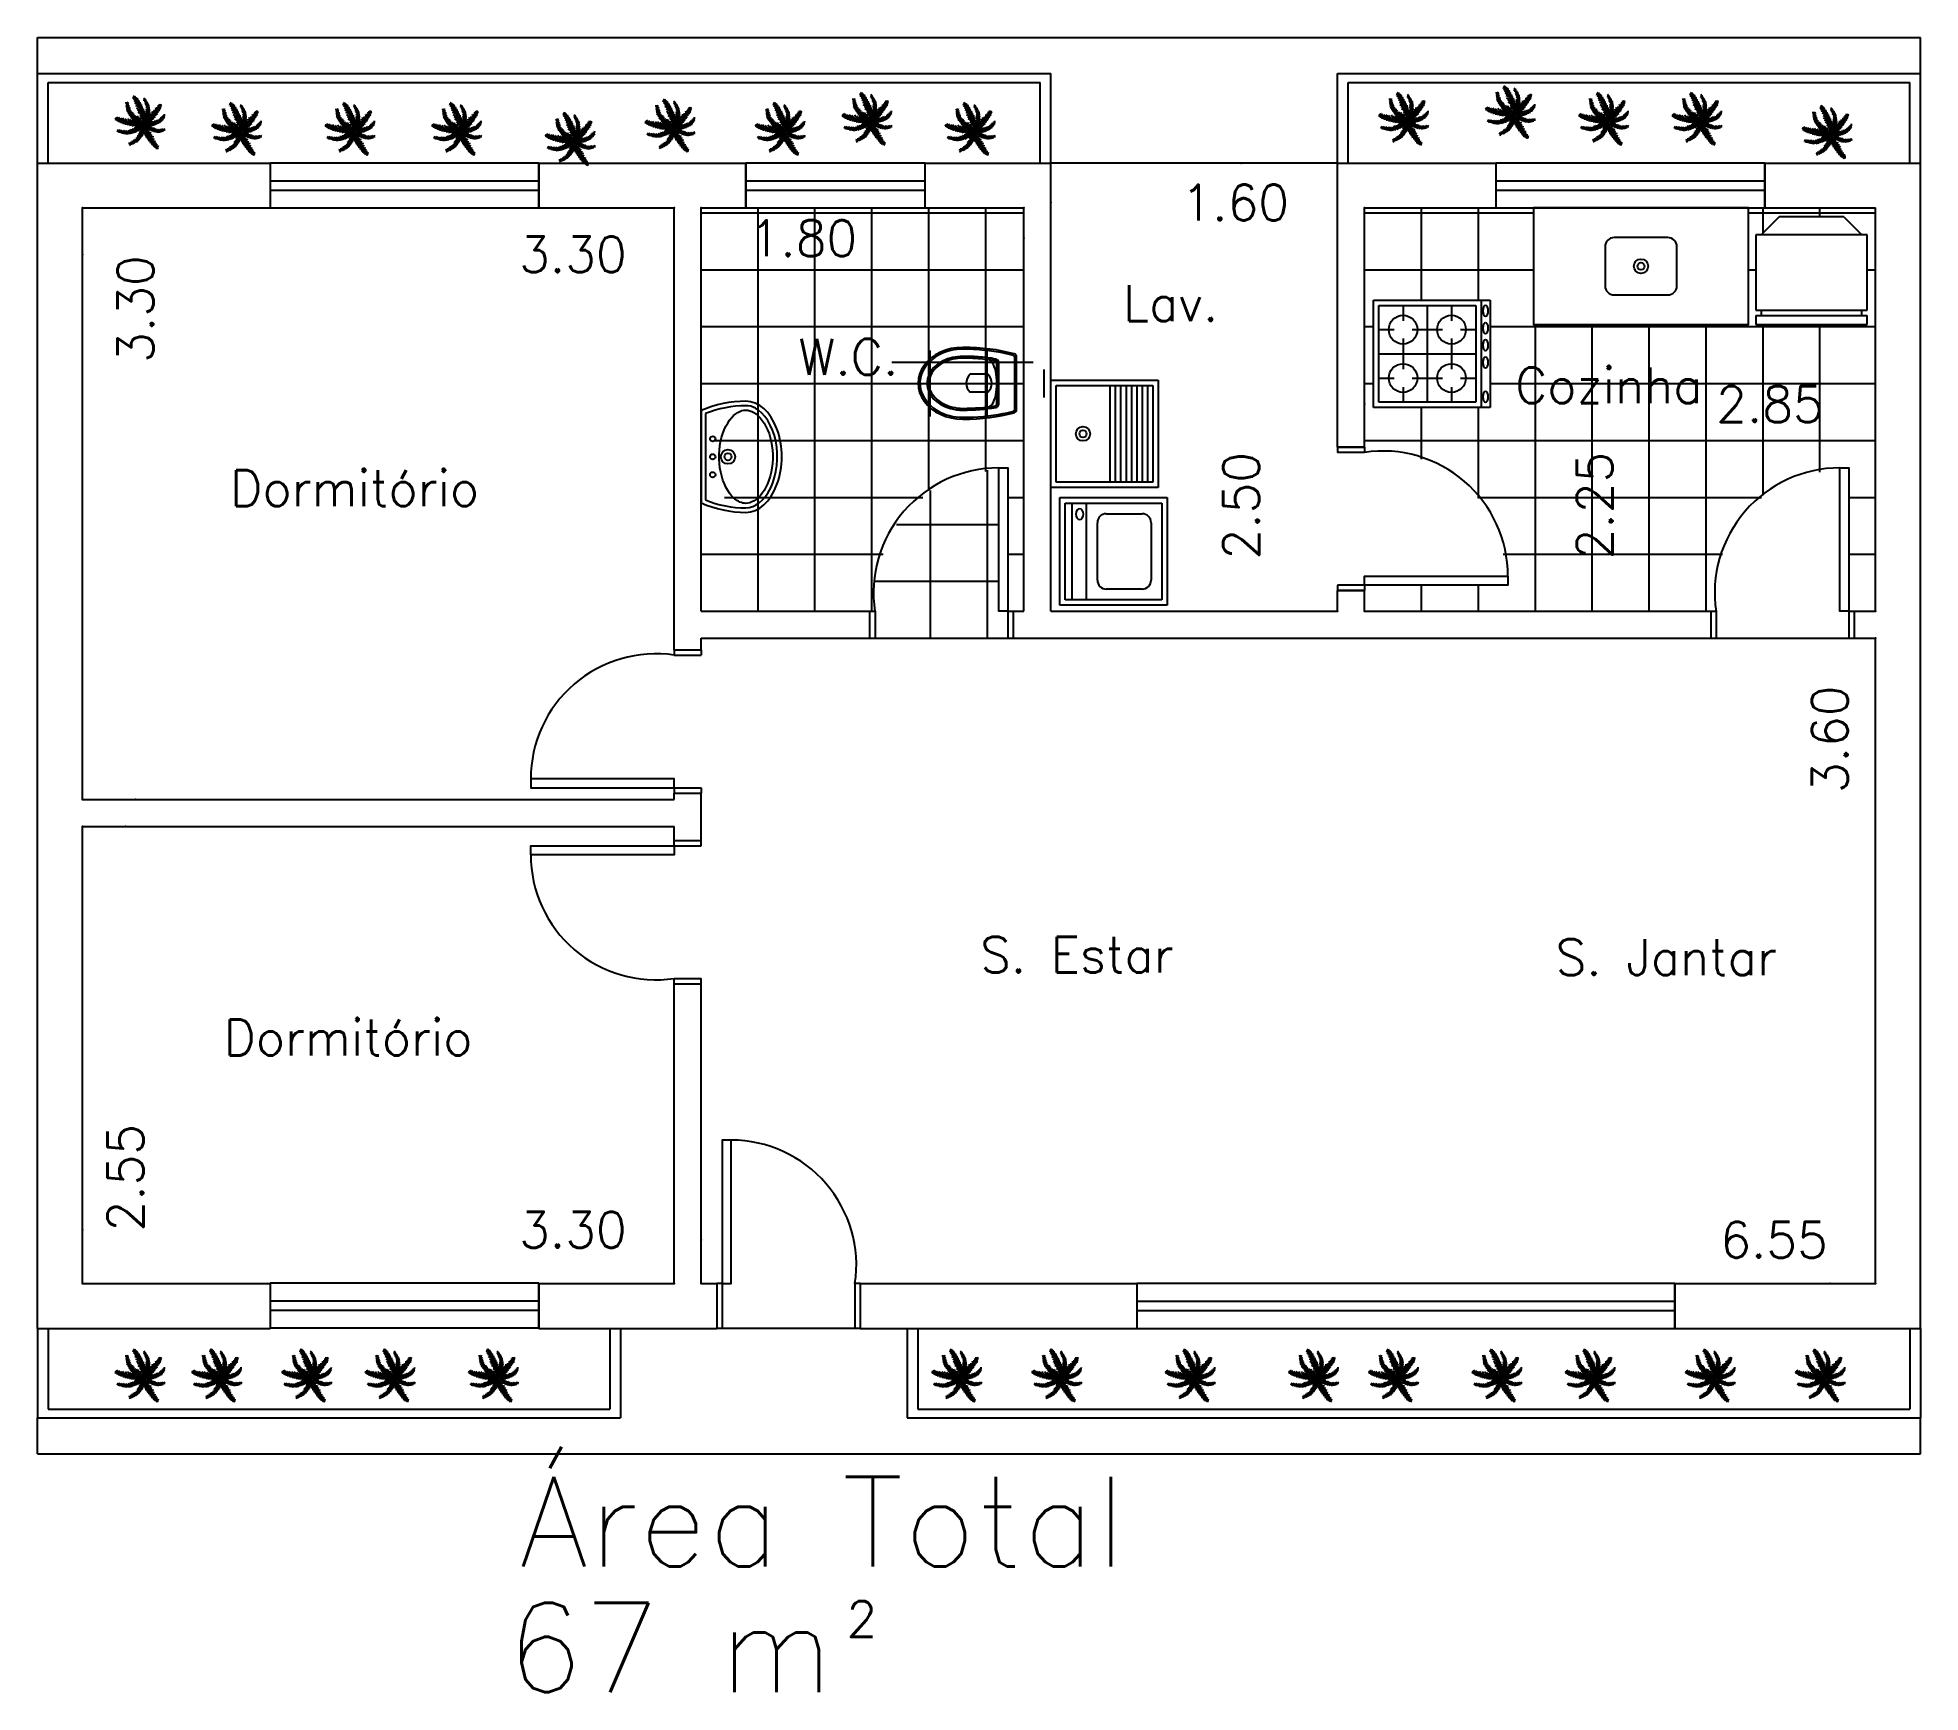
# Model space of a CAD drawing. Extents: x 0 to 10.5, y -1.3 to 7.9.
import ezdxf
from ezdxf.enums import TextEntityAlignment as Align

# ---------------------------------------------------------------- set-up
doc = ezdxf.new("R2010")
doc.units = 0
doc.header["$MEASUREMENT"] = 0
doc.linetypes.add('ACAD_ISO02W100', pattern=[15, 12, -3])
doc.layers.add('1', color=7, linetype='CONTINUOUS')
doc.styles.add('ROMANS', font='ROMANS', dxfattribs={"height": 0.2})

# ---------------------------------------------------------------- blocks, each defined once
blk = doc.blocks.new('J15')
at = {"layer": '1', "color": 7, "linetype": 'Continuous'}
for p, q in [((1.5, 0.25), (0, 0.25)), ((0, 0.25), (0, 0)), ((1.5, 0), (1.5, 0.25)), ((1.5, 0.15), (0, 0.15)), ((0, 0.1), (1.5, 0.1)), ((0, 0), (1.5, 0))]:
    blk.add_line(p, q, dxfattribs=at)
blk = doc.blocks.new('J3')
at = {"layer": '1', "color": 7, "linetype": 'Continuous'}
for p, q in [((3, 0.25), (0, 0.25)), ((0, 0.25), (0, 0)), ((3, 0), (3, 0.25)), ((3, 0.15), (0, 0.15)), ((0, 0.1), (3, 0.1)), ((0, 0), (3, 0))]:
    blk.add_line(p, q, dxfattribs=at)
blk = doc.blocks.new('J1')
at = {"layer": '1', "color": 7, "linetype": 'Continuous'}
for p, q in [((0, 0.25), (0, 0)), ((1, 0.25), (0, 0.25)), ((1, 0), (1, 0.25)), ((1, 0.15), (0, 0.15)), ((0, 0.1), (1, 0.1)), ((0, 0), (1, 0))]:
    blk.add_line(p, q, dxfattribs=at)
blk = doc.blocks.new('P80D15')
at = {"layer": '1', "color": 7, "linetype": 'Continuous'}
for p, q in [((0, 0.15), (0, 0)), ((0, 0.15), (0.03, 0.15)), ((0.03, 0.15), (0.03, 0)), ((0.77, 0.15), (0.77, 0)), ((0.77, 0.15), (0.8, 0.15)), ((0.8, 0.15), (0.8, 0)), ((0, 0), (0.03, 0)), ((0.77, 0), (0.8, 0))]:
    blk.add_line(p, q, dxfattribs=at)
blk.add_lwpolyline([(0.77, 0.15), (0.72, 0.15), (0.72, 0.95), (0.77, 0.95)], close=True, dxfattribs=at)
blk.add_arc((0.72, 0.252), 0.698, 90, 188.4445, dxfattribs=at)
blk = doc.blocks.new('P80E15')
at = {"layer": '1', "color": 7, "linetype": 'Continuous'}
for p, q in [((0.03, 0.15), (0, 0.15)), ((0, 0.15), (0, 0)), ((0.03, 0.15), (0.03, 0)), ((0.8, 0.15), (0.77, 0.15)), ((0.77, 0.15), (0.77, 0)), ((0.8, 0.15), (0.8, 0)), ((0.03, 0), (0, 0)), ((0.8, 0), (0.77, 0))]:
    blk.add_line(p, q, dxfattribs=at)
blk.add_lwpolyline([(0.03, 0.15), (0.08, 0.15), (0.08, 0.95), (0.03, 0.95)], close=True, dxfattribs=at)
blk.add_arc((0.08, 0.252), 0.698, 351.5555, 90, dxfattribs=at)
blk = doc.blocks.new('P80E25')
at = {"layer": '1', "color": 7, "linetype": 'Continuous'}
for p, q in [((0.03, 0.25), (0, 0.25)), ((0, 0.25), (0, 0)), ((0.03, 0.25), (0.03, 0)), ((0.8, 0.25), (0.77, 0.25)), ((0.77, 0.25), (0.77, 0)), ((0.8, 0.25), (0.8, 0)), ((0.8, 0), (0, 0))]:
    blk.add_line(p, q, dxfattribs=at)
blk.add_lwpolyline([(0.03, 0.25), (0.08, 0.25), (0.08, 1.05), (0.03, 1.05)], close=True, dxfattribs=at)
blk.add_arc((0.08, 0.352), 0.698, 351.5555, 90, dxfattribs=at)
blk = doc.blocks.new('VASOSA')
at = {"layer": '1', "color": 7, "linetype": 'Continuous'}
for p, q in [((-0.05, 0.2), (-0.05, 0.3)), ((0.05, 0.2), (0.05, 0.3)), ((-0.116, 0.15), (0.116, 0.15)), ((-0.116, 0.14), (0.116, 0.14)), ((-0.145, 0.05), (0.145, 0.05)), ((-0.145, 0.04), (0.145, 0.04))]:
    blk.add_line(p, q, dxfattribs=at)
for centre, radius, start, end in [((0, 0.25), 0.0707, 44.9896, 134.9689), ((-0.116, 0.16), 0.02, 189.3868, 270), ((-0.116, 0.16), 0.01, 189.3844, 270), ((0, 0.25), 0.0707, 225.0311, 315.0104), ((0.116, 0.16), 0.01, 270, 350.5759), ((0.116, 0.16), 0.02, 270, 350.5771), ((-0.145, 0.06), 0.02, 195.5363, 270), ((-0.145, 0.06), 0.01, 195.5347, 270), ((0.145, 0.06), 0.01, 270, 344.4831), ((0.145, 0.06), 0.02, 270, 344.4637)]:
    blk.add_arc(centre, radius, start, end, dxfattribs=at)
for centre, major_axis, ratio, start_param, end_param in [((0, 0.34), (0, 0.25), 0.8, 4.712389, 7.853982), ((0, 0.34), (0, 0.5), 0.4, 1.570796, 2.178171), ((0, 0.34), (0, 0.5), 0.4, 4.105014, 4.712389), ((0, 0.2), (-0.132, 0), 0.380108, 0, 3.141593)]:
    blk.add_ellipse(centre, major_axis=major_axis, ratio=ratio, start_param=start_param, end_param=end_param, dxfattribs=at)
for points, knots in [([(0.19, 0.34), (0.19, 0.385), (0.18, 0.43), (0.128, 0.535), (0.067, 0.577), (-0.056, 0.582), (-0.118, 0.544), (-0.177, 0.44), (-0.19, 0.39), (-0.19, 0.34)], [0, 0, 0, 0, 0.177081, 0.177081, 0.490064, 0.490064, 0.803048, 0.803048, 1, 1, 1, 1]), ([(0.15, 0.34), (0.15, 0.379), (0.141, 0.418), (0.098, 0.505), (0.052, 0.537), (-0.036, 0.543), (-0.083, 0.519), (-0.137, 0.434), (-0.15, 0.387), (-0.15, 0.34)], [0, 0, 0, 0, 0.176635, 0.176635, 0.481532, 0.481532, 0.786428, 0.786428, 1, 1, 1, 1]), ([(0.14, 0.34), (0.14, 0.377), (0.131, 0.415), (0.086, 0.506), (0.035, 0.535), (-0.049, 0.525), (-0.088, 0.498), (-0.13, 0.419), (-0.14, 0.379), (-0.14, 0.34)], [0, 0, 0, 0, 0.176533, 0.176533, 0.5296, 0.5296, 0.813684, 0.813684, 1, 1, 1, 1]), ([(-0.19, 0.34), (-0.19, 0.263), (-0.183, 0.186), (-0.165, 0.096), (-0.16, 0.076), (-0.155, 0.057)], [0, 0, 0, 0, 0.768322, 0.768322, 1, 1, 1, 1]), ([(0.126, 0.158), (0.13, 0.188), (0.134, 0.22), (0.139, 0.281), (0.14, 0.31), (0.14, 0.34)], [0, 0, 0, 0, 0.526059, 0.526059, 1, 1, 1, 1]), ([(0.135, 0.157), (0.141, 0.188), (0.145, 0.222), (0.149, 0.283), (0.15, 0.312), (0.15, 0.34)], [0, 0, 0, 0, 0.549305, 0.549305, 1, 1, 1, 1]), ([(0.155, 0.057), (0.171, 0.118), (0.183, 0.188), (0.189, 0.287), (0.19, 0.314), (0.19, 0.34)], [0, 0, 0, 0, 0.737868, 0.737868, 1, 1, 1, 1])]:
    blk.add_open_spline(points, degree=3, knots=knots, dxfattribs=at)
for points in [[(-0.15, 0.34), (-0.15, 0.277), (-0.145, 0.214), (-0.135, 0.157)], [(-0.14, 0.34), (-0.14, 0.278), (-0.135, 0.215), (-0.126, 0.158)]]:
    blk.add_open_spline(points, degree=3, dxfattribs=at)
blk = doc.blocks.new('LAVAT')
at = {"layer": '1', "color": 7, "linetype": 'Continuous'}
for p, q in [((-0.257, 0), (0.257, 0)), ((-0.241, 0.025), (0.241, 0.025))]:
    blk.add_line(p, q, dxfattribs=at)
for centre, radius in [((0, 0.15), 0.04), ((0, 0.15), 0.02), ((-0.1, 0.065), 0.015), ((0, 0.065), 0.015), ((0.1, 0.065), 0.015)]:
    blk.add_circle(centre, radius, dxfattribs=at)
for centre, radius, start, end in [((0.31, 0.25), 0.62, 180, 203.78), ((0.31, 0.25), 0.595, 180, 202.2114), ((-0.31, 0.25), 0.595, 337.7886, 0), ((-0.31, 0.25), 0.62, 336.22, 360)]:
    blk.add_arc(centre, radius, start, end, dxfattribs=at)
blk.add_ellipse((0, 0.25), major_axis=(0.31, 0), ratio=0.645161, start_param=0, end_param=3.141593, dxfattribs=at)
for points, knots in [([(0.285, 0.25), (0.285, 0.3), (0.245, 0.354), (0.101, 0.423), (0, 0.434), (-0.174, 0.399), (-0.244, 0.353), (-0.28, 0.286), (-0.285, 0.268), (-0.285, 0.25)], [0, 0, 0, 0, 0.298195, 0.298195, 0.596389, 0.596389, 0.894584, 0.894584, 1, 1, 1, 1]), ([(0.26, 0.25), (0.26, 0.278), (0.242, 0.313), (0.164, 0.37), (0.103, 0.392), (-0.029, 0.404), (-0.098, 0.394), (-0.203, 0.348), (-0.24, 0.314), (-0.266, 0.253), (-0.263, 0.224), (-0.216, 0.162), (-0.168, 0.131), (-0.048, 0.098), (0.023, 0.096), (0.148, 0.123), (0.201, 0.15), (0.251, 0.205), (0.26, 0.229), (0.26, 0.25)], [0, 0, 0, 0, 0.114288, 0.114288, 0.228576, 0.228576, 0.342864, 0.342864, 0.457151, 0.457151, 0.571439, 0.571439, 0.685727, 0.685727, 0.800015, 0.800015, 0.914303, 0.914303, 1, 1, 1, 1])]:
    blk.add_open_spline(points, degree=3, knots=knots, dxfattribs=at)
blk = doc.blocks.new('FOGÃO4')
at = {"layer": '1', "color": 7, "linetype": 'Continuous'}
for p, q in [((-0.3, 0.7), (0.3, 0.7)), ((-0.3, 0.05), (-0.3, 0.7)), ((-0.3, 0.65), (0.3, 0.65)), ((0.3, 0.7), (0.3, 0.05)), ((-0.27, 0.62), (0.27, 0.62)), ((-0.27, 0.08), (-0.27, 0.62)), ((-0.135, 0.535), (-0.135, 0.62)), ((0, 0.08), (0, 0.62)), ((0.135, 0.535), (0.135, 0.62)), ((0.27, 0.62), (0.27, 0.08)), ((-0.27, 0.485), (-0.185, 0.485)), ((-0.135, 0.265), (-0.135, 0.435)), ((-0.085, 0.485), (0.085, 0.485)), ((0.135, 0.265), (0.135, 0.435)), ((0.185, 0.485), (0.27, 0.485)), ((-0.27, 0.35), (0.27, 0.35)), ((-0.27, 0.215), (-0.185, 0.215)), ((-0.085, 0.215), (0.085, 0.215)), ((0.185, 0.215), (0.27, 0.215)), ((-0.135, 0.08), (-0.135, 0.165)), ((0.135, 0.08), (0.135, 0.165)), ((0.3, 0.05), (-0.3, 0.05)), ((0.27, 0.08), (-0.27, 0.08))]:
    blk.add_line(p, q, dxfattribs=at)
for centre in [(-0.135, 0.485), (0.135, 0.485), (-0.135, 0.215), (0.135, 0.215)]:
    blk.add_circle(centre, 0.08, dxfattribs=at)
for centre in [(-0.24, 0.675), (-0.144, 0.675), (-0.048, 0.675), (0.048, 0.675), (0.24, 0.675)]:
    blk.add_ellipse(centre, major_axis=(-0.03, 0), ratio=0.5, start_param=0, end_param=6.283175, dxfattribs=at)
blk = doc.blocks.new('PIA')
at = {"layer": '1', "color": 7, "linetype": 'Continuous'}
blk.add_lwpolyline([(-0.6, 0), (0.6, 0), (0.6, 0.65), (-0.6, 0.65)], close=True, dxfattribs=at)
blk.add_lwpolyline([(-0.15, 0.165), (0.15, 0.165, 0.414214), (0.2, 0.215), (0.2, 0.435, 0.414214), (0.15, 0.485), (-0.15, 0.485, 0.414214), (-0.2, 0.435), (-0.2, 0.215, 0.414214), (-0.15, 0.165)], format="xyb", dxfattribs=at)
for radius in [0.04, 0.02]:
    blk.add_circle((0, 0.325), radius, dxfattribs=at)
blk = doc.blocks.new('GELAD')
at = {"layer": '1', "color": 7, "linetype": 'Continuous'}
for p, q in [((0.31, 0.65), (-0.31, 0.65)), ((-0.31, 0.65), (-0.31, 0.6)), ((0.31, 0.6), (0.31, 0.65)), ((0.31, 0.6), (-0.31, 0.6)), ((0.31, 0.57), (-0.31, 0.57)), ((-0.31, 0.57), (-0.31, 0.15)), ((-0.28, 0.6), (-0.28, 0.57)), ((0.28, 0.57), (0.28, 0.6)), ((0.31, 0.15), (0.31, 0.57)), ((-0.31, 0.15), (0.31, 0.15)), ((-0.18, 0.05), (-0.28, 0.15)), ((0.18, 0.05), (0.28, 0.15)), ((-0.18, 0.05), (0.18, 0.05))]:
    blk.add_line(p, q, dxfattribs=at)
blk = doc.blocks.new('TANQUE')
at = {"layer": '1', "color": 7, "linetype": 'Continuous'}
for p, q in [((-0.3, 0.6), (0.3, 0.6)), ((-0.3, 0), (-0.3, 0.6)), ((-0.27, 0.57), (0.27, 0.57)), ((-0.27, 0.03), (-0.27, 0.57)), ((-0.27, 0.54), (0.27, 0.54)), ((0.27, 0.57), (0.27, 0.03)), ((0.3, 0.6), (0.3, 0)), ((-0.27, 0.51), (0.27, 0.51)), ((-0.27, 0.48), (0.27, 0.48)), ((-0.27, 0.45), (0.27, 0.45)), ((-0.27, 0.42), (0.27, 0.42)), ((-0.27, 0.39), (0.27, 0.39)), ((-0.27, 0.36), (0.27, 0.36)), ((-0.27, 0.33), (0.27, 0.33)), ((0.3, 0), (-0.3, 0)), ((0.27, 0.03), (-0.27, 0.03))]:
    blk.add_line(p, q, dxfattribs=at)
for radius in [0.04, 0.02]:
    blk.add_circle((0, 0.18), radius, dxfattribs=at)
blk = doc.blocks.new('MÁQUIN')
at = {"layer": '1', "color": 7, "linetype": 'Continuous'}
for p, q in [((-0.3, 0.65), (0.3, 0.65)), ((-0.3, 0.05), (-0.3, 0.65)), ((0.3, 0.65), (0.3, 0.05)), ((-0.27, 0.62), (0.27, 0.62)), ((-0.27, 0.08), (-0.27, 0.62)), ((-0.16, 0.56), (0.16, 0.56)), ((0.27, 0.62), (0.27, 0.08)), ((-0.21, 0.31), (-0.21, 0.51)), ((0.21, 0.51), (0.21, 0.31)), ((0.16, 0.26), (-0.16, 0.26)), ((0.27, 0.2), (-0.27, 0.2)), ((0.27, 0.12), (-0.27, 0.12)), ((0.3, 0.05), (-0.3, 0.05)), ((0.27, 0.08), (-0.27, 0.08))]:
    blk.add_line(p, q, dxfattribs=at)
for centre, start, end in [((-0.16, 0.51), 90, 180), ((0.16, 0.51), 0, 90), ((-0.16, 0.31), 180, 270), ((0.16, 0.31), 270, 360)]:
    blk.add_arc(centre, 0.05, start, end, dxfattribs=at)
blk.add_ellipse((-0.208, 0.161), major_axis=(-0.0301, 0), ratio=0.716981, start_param=0, end_param=6.283175, dxfattribs=at)
blk = doc.blocks.new('*M1313')
at = {"layer": '1', "color": 7, "linetype": 'Continuous'}
for p in [(142.565, 149.791), (144.365, 149.791), (144.365, 149.622)]:
    blk.add_point(p, dxfattribs=at)
at = {"layer": '1', "color": 7, "linetype": 'Continuous', "style": 'ROMANS'}
blk.add_text('1.80', height=0.2, dxfattribs=at).set_placement((143.136, 149.622), align=Align.MIDDLE)
blk = doc.blocks.new('*M1414')
at = {"layer": '1', "color": 7, "linetype": 'Continuous'}
for p in [(146.265, 149.791), (147.549, 149.791), (146.265, 147.541)]:
    blk.add_point(p, dxfattribs=at)
at = {"layer": '1', "color": 7, "linetype": 'Continuous', "style": 'ROMANS'}
blk.add_text('2.25', height=0.2, rotation=90, dxfattribs=at).set_placement((147.549, 148.131), align=Align.MIDDLE)
blk = doc.blocks.new('*M1515')
at = {"layer": '1', "color": 7, "linetype": 'Continuous'}
for p in [(146.265, 148.696), (146.265, 147.541), (149.115, 147.541)]:
    blk.add_point(p, dxfattribs=at)
at = {"layer": '1', "color": 7, "linetype": 'Continuous', "style": 'ROMANS'}
blk.add_text('2.85', height=0.2, dxfattribs=at).set_placement((148.526, 148.696), align=Align.MIDDLE)
blk = doc.blocks.new('*M1616')
at = {"layer": '1', "color": 7, "linetype": 'Continuous'}
for p in [(144.515, 150.041), (146.115, 150.041), (144.515, 149.821)]:
    blk.add_point(p, dxfattribs=at)
at = {"layer": '1', "color": 7, "linetype": 'Continuous', "style": 'ROMANS'}
blk.add_text('1.60', height=0.2, dxfattribs=at).set_placement((145.544, 149.821), align=Align.MIDDLE)
blk = doc.blocks.new('*M1717')
at = {"layer": '1', "color": 7, "linetype": 'Continuous'}
for p in [(145.577, 150.041), (146.115, 150.041), (146.115, 147.541)]:
    blk.add_point(p, dxfattribs=at)
at = {"layer": '1', "color": 7, "linetype": 'Continuous', "style": 'ROMANS'}
blk.add_text('2.50', height=0.2, rotation=90, dxfattribs=at).set_placement((145.577, 148.13), align=Align.MIDDLE)
blk = doc.blocks.new('*M1818')
at = {"layer": '1', "color": 7, "linetype": 'Continuous'}
for p in [(139.115, 149.791), (139.115, 146.491), (139.411, 146.491)]:
    blk.add_point(p, dxfattribs=at)
at = {"layer": '1', "color": 7, "linetype": 'Continuous', "style": 'ROMANS'}
blk.add_text('3.30', height=0.2, rotation=90, dxfattribs=at).set_placement((139.411, 149.227), align=Align.MIDDLE)
blk = doc.blocks.new('*M1919')
at = {"layer": '1', "color": 7, "linetype": 'Continuous'}
for p in [(139.115, 149.791), (142.415, 149.791), (139.115, 149.532)]:
    blk.add_point(p, dxfattribs=at)
at = {"layer": '1', "color": 7, "linetype": 'Continuous', "style": 'ROMANS'}
blk.add_text('3.30', height=0.2, dxfattribs=at).set_placement((141.85, 149.532), align=Align.MIDDLE)
blk = doc.blocks.new('*M2020')
at = {"layer": '1', "color": 7, "linetype": 'Continuous'}
for p in [(139.115, 146.341), (139.355, 146.341), (139.115, 143.791)]:
    blk.add_point(p, dxfattribs=at)
at = {"layer": '1', "color": 7, "linetype": 'Continuous', "style": 'ROMANS'}
blk.add_text('2.55', height=0.2, rotation=90, dxfattribs=at).set_placement((139.355, 144.381), align=Align.MIDDLE)
blk = doc.blocks.new('*M2121')
at = {"layer": '1', "color": 7, "linetype": 'Continuous'}
for p in [(139.115, 144.091), (139.115, 143.791), (142.415, 143.791)]:
    blk.add_point(p, dxfattribs=at)
at = {"layer": '1', "color": 7, "linetype": 'Continuous', "style": 'ROMANS'}
blk.add_text('3.30', height=0.2, dxfattribs=at).set_placement((141.85, 144.091), align=Align.MIDDLE)
blk = doc.blocks.new('*M2222')
at = {"layer": '1', "color": 7, "linetype": 'Continuous'}
for p in [(142.565, 144.035), (142.565, 143.791), (149.115, 143.791)]:
    blk.add_point(p, dxfattribs=at)
at = {"layer": '1', "color": 7, "linetype": 'Continuous', "style": 'ROMANS'}
blk.add_text('6.55', height=0.2, dxfattribs=at).set_placement((148.549, 144.035), align=Align.MIDDLE)
blk = doc.blocks.new('*M2323')
at = {"layer": '1', "color": 7, "linetype": 'Continuous'}
for p in [(149.115, 147.391), (148.86, 143.791), (149.115, 143.791)]:
    blk.add_point(p, dxfattribs=at)
at = {"layer": '1', "color": 7, "linetype": 'Continuous', "style": 'ROMANS'}
blk.add_text('3.60', height=0.2, rotation=90, dxfattribs=at).set_placement((148.86, 146.827), align=Align.MIDDLE)
blk = doc.blocks.new('DORMI')
at = {"layer": '1', "color": 7, "linetype": 'Continuous', "style": 'ROMANS'}
blk.add_text('Dormitório', height=0.2, dxfattribs=at).set_placement((-0.5164, -0.0661))
blk = doc.blocks.new('WC')
at = {"layer": '1', "color": 7, "linetype": 'Continuous', "style": 'ROMANS'}
blk.add_text('W.C.', height=0.2, dxfattribs=at).set_placement((-0.1371, -0.0959))
blk = doc.blocks.new('COZINH')
at = {"layer": '1', "color": 7, "linetype": 'Continuous', "style": 'ROMANS'}
blk.add_text('Cozinha', height=0.2, dxfattribs=at).set_placement((-0.6582, -0.0685))
blk = doc.blocks.new('JANTAR')
at = {"layer": '1', "color": 7, "linetype": 'Continuous', "style": 'ROMANS'}
blk.add_text('S. Jantar', height=0.2, dxfattribs=at).set_placement((-0.5623, -0.0274))
blk = doc.blocks.new('ESTAR')
at = {"layer": '1', "color": 7, "linetype": 'Continuous', "style": 'ROMANS'}
blk.add_text('S. Estar', height=0.2, dxfattribs=at).set_placement((-0.4251, -0.0685))
blk = doc.blocks.new('COQUEI')
at = {"layer": '1', "color": 7, "linetype": 'Continuous'}
blk.add_circle((0.049, -0.162), 0.00953, dxfattribs=at)
for centre, radius, start, end in [((-0.273, 0.458), 0.126, 185.1349, 217.5259), ((0.094, 0.463), 0.476, 182.9668, 259.2216), ((-0.215, 0.363), 0.16, 147.4511, 171.1195), ((-0.299, 0.331), 0.215, 52.6629, 75.7817), ((-0.259, 0.482), 0.0892, 38.1006, 73.5521), ((-0.297, 0.267), 0.246, 51.4822, 73.9367), ((-0.284, 0.512), 0.0956, 18.0047, 51.1933), ((-0.263, 0.278), 0.194, 39.1625, 73.1299), ((-0.285, 0.513), 0.111, 0.6626, 37.5314), ((-1.168, -0.101), 1.168, 3.5835, 33.6794), ((-0.254, 0.492), 0.105, 349.125, 34.4798), ((-0.267, 0.444), 0.149, 349.0829, 34.1136), ((-0.298, 0.41), 0.204, 347.9478, 21.0006), ((-0.332, 0.373), 0.261, 347.4771, 14.0082), ((0.741, 1.47), 1.208, 231.9861, 234.0507), ((-0.313, 0.264), 0.414, 318.8188, 35.0736), ((-0.048, 0.361), 0.139, 46.9209, 70.5892), ((-0.055, 0.47), 0.0894, 12.9337, 47.4601), ((-0.018, 0.352), 0.114, 43.0502, 75.0053), ((-0.008, 0.332), 0.104, 31.0253, 71.1192), ((-0.059, 0.457), 0.109, 0.5145, 32.9054), ((-0.097, 0.416), 0.167, 2.0939, 19.9124), ((0.023, 0.417), 0.062, 335.9018, 29.9729), ((-0.023, 0.389), 0.117, 343.0876, 17.2837), ((-0.583, 0.162), 0.0956, 230.2731, 263.4617), ((-0.584, 0.162), 0.111, 243.935, 280.8039), ((-0.548, 0.144), 0.0892, 207.9143, 243.3658), ((-0.409, 0.213), 0.215, 205.6847, 228.8035), ((-0.158, 1.15), 1.168, 247.7871, 277.883), ((-0.557, 0.136), 0.105, 246.9866, 292.3414), ((-0.513, 0.159), 0.149, 247.3528, 292.3836), ((-0.345, 0.223), 0.246, 207.5298, 229.9842), ((-0.349, 0.188), 0.194, 208.3365, 242.3039), ((-0.485, 0.196), 0.204, 260.4659, 293.5186), ((-0.245, 0.217), 0.26, 208.4871, 234.6056), ((-0.249, 0.164), 0.185, 206.4168, 243.6353), ((-0.209, 0.448), 0.193, 198.128, 215.9464), ((-0.318, 0.364), 0.0712, 188.0675, 242.1386), ((-0.257, 0.371), 0.135, 200.7567, 234.9528), ((-0.273, 0.327), 0.111, 198.0801, 245.3084), ((-0.204, 0.355), 0.193, 207.8104, 244.988), ((-0.235, 0.333), 0.131, 143.0351, 174.9902), ((-0.098, 0.239), 0.304, 210.8208, 234.9726), ((-0.166, 0.362), 0.237, 218.3341, 247.2059), ((-0.23, 0.309), 0.12, 146.9211, 187.0151), ((-0.204, 0.277), 0.13, 151.2763, 189.7632), ((-0.199, 0.279), 0.166, 219.6514, 260.4749), ((-0.149, 0.26), 0.168, 166.1343, 195.0599), ((-0.476, -0.046), 0.476, 289.6767, 5.9315), ((-0.153, 0.153), 0.181, 208.388, 247.9163), ((-0.134, 0.375), 0.295, 236.3634, 257.9949), ((-0.128, 0.238), 0.166, 172.7381, 203.0098), ((-0.129, 0.326), 0.269, 236.824, 265.8), ((-0.015, 0.231), 0.255, 180.5332, 200.9945), ((-0.035, 0.241), 0.289, 217.7478, 242.6917), ((0.052, 0.239), 0.305, 184.3339, 203.7587), ((-0.117, 0.314), 0.275, 242.0966, 270.9498), ((-0.045, 0.195), 0.185, 182.8812, 217.2905), ((-0.045, 0.526), 0.51, 249.9963, 268.3797), ((-0.27, 0.17), 0.26, 46.8609, 72.9794), ((-0.052, 0.162), 0.142, 182.7518, 227.4485), ((0.051, 0.241), 0.312, 220.1991, 235.6262), ((-0.219, 0.184), 0.185, 37.8311, 75.0496), ((-0.263, 0.022), 0.304, 46.4938, 70.6456), ((0.089, 0.195), 0.256, 192.2086, 217.6751), ((0.112, 0.197), 0.259, 193.5624, 222.692), ((-0.19, 0.092), 0.181, 33.5502, 73.0784), ((-0.033, 0.127), 0.147, 227.1388, 254.0555), ((-0.253, -0.041), 0.289, 38.7747, 63.7186), ((0.069, 0.142), 0.167, 191.4918, 237.4538), ((-0.236, -0.125), 0.312, 45.8402, 61.2673), ((-0.322, 0.333), 0.276, 343.6236, 11.7485), ((-0.14, -0.02), 0.147, 27.4109, 54.3276), ((-0.44, 0.277), 0.415, 346.7497, 9.4474), ((-0.468, 0.269), 0.466, 342.5956, 3.6479), ((-0.345, 0.224), 0.363, 335.5765, 3.9904), ((-0.273, 0.176), 0.302, 331.7284, 1.2298), ((-0.286, 0.135), 0.316, 332.7885, 358.0296), ((0.35, 0.221), 0.414, 212.1088, 288.3636), ((-0.508, 0.869), 1.015, 300.1574, 330.2533), ((0.018, 0.275), 0.275, 269.3624, 294.6035), ((-0.183, 0.072), 0.225, 355.3484, 24.478), ((-0.252, 0.381), 0.444, 309.6606, 328.0441), ((-0.166, 0.083), 0.223, 0.3652, 25.8318), ((-0.009, 0.296), 0.113, 28.2771, 66.7641), ((0.031, 0.128), 0.145, 272.5176, 318.4796), ((0.055, 0.281), 0.262, 268.3023, 297.8037), ((-0.052, 0.136), 0.124, 350.5919, 35.2886), ((-0.038, 0.255), 0.146, 22.9804, 51.906), ((-0.088, 0.275), 0.239, 307.0906, 335.9438), ((-0.164, 0.133), 0.265, 14.2817, 33.7065), ((-0.074, 0.154), 0.161, 0.7499, 35.1592), ((-0.046, 0.102), 0.128, 323.9848, 350.9015), ((-0.04, 0.229), 0.144, 15.0306, 45.3023), ((-0.114, 0.163), 0.222, 17.0459, 37.5071), ((-0.087, 0.29), 0.234, 312.2404, 341.2164), ((0.065, 0.356), 0.316, 272.1505, 300.5643), ((0.009, 0.189), 0.225, 287.2794, 316.409), ((-0.11, 0.326), 0.257, 320.0455, 341.677), ((-0.013, 0.295), 0.144, 317.5655, 358.3889), ((-0.165, 0.135), 0.271, 342.4141, 357.8413), ((0.011, 0.368), 0.0962, 332.732, 19.9602), ((-0.051, 0.35), 0.168, 333.0524, 10.23), ((-0.081, 0.334), 0.206, 330.8344, 359.7063), ((0.026, 0.177), 0.223, 292.2962, 317.7628), ((0.051, 0.469), 0.405, 279.1695, 300.2219), ((-0.106, 0.181), 0.251, 335.3486, 0.2926), ((0.117, 0.091), 0.124, 282.5229, 327.2196), ((0.068, 0.45), 0.361, 283.3236, 306.0214), ((0.022, 0.184), 0.158, 330.1241, 9.6524), ((0.126, 0.119), 0.161, 292.6809, 327.0902), ((-0.061, 0.214), 0.264, 343.0677, 7.2196), ((0.158, 0.381), 0.24, 280.1975, 308.3224), ((0.082, 0.242), 0.161, 334.405, 11.6236), ((0.073, 0.195), 0.265, 306.2127, 325.6375), ((0.185, 0.404), 0.227, 284.051, 310.5822), ((0.12, 0.159), 0.222, 308.9769, 329.4381), ((0.291, 0.192), 0.206, 262.7654, 291.6372), ((0.051, 0.277), 0.226, 343.4348, 9.5533), ((0.227, 0.391), 0.177, 284.5217, 317.5745), ((0.138, 0.313), 0.169, 335.7364, 9.7039), ((0.208, 0.115), 0.144, 306.9615, 337.2333), ((0.265, 0.381), 0.13, 285.6568, 330.6875), ((0.316, 0.171), 0.168, 264.9834, 302.161), ((0.116, 0.335), 0.214, 348.0561, 10.5106), ((0.308, 0.389), 0.0913, 285.6989, 331.0537), ((0.233, 0.123), 0.146, 314.9114, 343.837), ((0.356, 0.12), 0.0962, 264.663, 311.8912), ((0.166, 0.362), 0.187, 349.2369, 12.3557), ((0.312, 0.421), 0.0966, 297.2365, 334.1054), ((0.298, 0.389), 0.0776, 334.6746, 10.1261), ((0.282, 0.112), 0.113, 320.2081, 358.6951), ((0.312, 0.42), 0.0831, 314.5786, 347.7673), ((0.363, 0.159), 0.117, 275.0186, 309.2147), ((0.316, 0.124), 0.104, 322.9563, 3.0502), ((0.406, 0.127), 0.062, 267.8328, 321.9039), ((0.361, 0.238), 0.167, 294.0249, 311.8434), ((0.33, 0.14), 0.114, 334.9811, 6.9363), ((0.328, 0.172), 0.139, 338.8519, 2.5202), ((-0.543, -0.102), 0.103, 238.6493, 273.1756), ((-1.395, -1.3), 1.39, 52.0587, 54.1233), ((-0.531, -0.093), 0.126, 253.2039, 285.5949), ((-0.399, 0.25), 0.476, 251.0358, 327.2906), ((-0.421, -0.075), 0.16, 215.5201, 239.1885), ((-0.401, -0.105), 0.131, 211.1041, 243.0592), ((-0.498, -0.037), 0.193, 266.197, 284.0154), ((-0.46, -0.17), 0.0712, 256.1365, 310.2076), ((-0.377, -0.109), 0.12, 214.9901, 255.0841), ((-0.456, 0.237), 0.261, 267.4582, 293.9893), ((-0.444, -0.111), 0.135, 268.8257, 303.0218), ((-0.337, -0.097), 0.13, 219.3453, 257.8322), ((-0.415, 0.235), 0.276, 269.718, 297.8428), ((-0.41, -0.141), 0.111, 266.1491, 313.3774), ((-0.301, -0.052), 0.168, 234.2033, 263.1289), ((-0.41, -0.067), 0.193, 275.8794, 313.057), ((-0.383, 0.362), 0.415, 272.019, 294.7167), ((-0.273, -0.041), 0.166, 240.8071, 271.0788), ((-0.402, -0.03), 0.237, 286.4031, 315.2749), ((-0.381, 0.391), 0.466, 277.8185, 298.8708), ((-0.224, 0.062), 0.255, 248.6022, 269.0635), ((-0.206, 0.127), 0.305, 252.4029, 271.8277), ((-0.337, -0.092), 0.166, 287.7204, 328.5439), ((-0.313, 0.279), 0.363, 277.476, 305.8899), ((-0.201, 0.021), 0.185, 250.9502, 285.3595), ((-0.212, -0.278), 0.13, 257.9862, 296.4732), ((-0.402, 0.005), 0.295, 304.4324, 326.0639), ((-0.173, 0.002), 0.142, 250.8208, 295.5175), ((-0.286, -0.356), 0.135, 307.4666, 341.6627), ((-0.211, -0.22), 0.168, 272.8443, 301.7699), ((-0.355, -0.008), 0.269, 304.893, 333.869), ((-0.252, 0.218), 0.302, 280.2366, 309.738), ((-0.152, 0.144), 0.256, 260.2776, 285.7441), ((-0.145, 0.167), 0.259, 261.6314, 290.761), ((-0.24, -0.358), 0.111, 304.7901, 352.0184), ((-0.196, -0.194), 0.166, 279.448, 309.7198), ((-0.339, -0.002), 0.275, 310.1656, 339.0188), ((-0.121, 0.096), 0.167, 259.5608, 305.5228), ((-0.287, -0.3), 0.193, 314.5204, 351.6979), ((-0.222, -0.084), 0.255, 287.2432, 307.7044), ((-0.214, 0.239), 0.316, 283.4369, 308.6779), ((-0.249, -0.022), 0.305, 291.0438, 310.4686), ((-0.509, 0.144), 0.51, 318.0653, 336.4487), ((-0.179, -0.102), 0.185, 289.5911, 324.0004), ((-0.304, -0.267), 0.237, 325.0441, 353.9159), ((-0.145, -0.099), 0.142, 289.4618, 334.1584), ((-0.226, 0.048), 0.259, 300.2723, 329.4019), ((-0.217, 0.026), 0.256, 298.9185, 324.3851), ((-0.163, 0.007), 0.167, 298.2017, 344.1637), ((-0.215, -0.274), 0.166, 326.3614, 7.1848), ((-0.326, -0.239), 0.295, 343.0734, 4.7049), ((-0.281, -0.22), 0.269, 343.5339, 12.5099), ((-0.272, -0.206), 0.275, 348.8065, 17.6597), ((0.307, -0.181), 0.302, 160.3741, 189.8755), ((1.149, 0.228), 1.168, 192.2291, 222.325), ((0.385, -0.217), 0.363, 164.2222, 192.6361), ((0.108, 0.09), 0.145, 233.8766, 279.8386), ((0.146, -0.006), 0.147, 216.0566, 242.9733), ((0.225, 0.111), 0.312, 234.4859, 249.913), ((0.129, 0.151), 0.225, 248.6385, 277.768), ((0.514, -0.243), 0.466, 171.2413, 192.2936), ((0.254, 0.031), 0.289, 227.4204, 252.3643), ((0.271, 0.368), 0.444, 241.5916, 259.9751), ((0.296, 0.002), 0.239, 200.3806, 229.2339), ((0.134, 0.131), 0.223, 253.6553, 279.1219), ((0.487, -0.255), 0.415, 175.3954, 198.0931), ((0.212, -0.11), 0.181, 222.1958, 261.7241), ((0.152, 0.007), 0.124, 243.8819, 288.5786), ((0.31, -0.003), 0.234, 205.5304, 234.5064), ((0.274, -0.03), 0.304, 235.1395, 259.2913), ((0.379, -0.328), 0.276, 172.2693, 200.3941), ((0.233, 0.177), 0.239, 239.0216, 267.8748), ((0.255, -0.197), 0.185, 226.4768, 263.6953), ((0.177, 0.023), 0.161, 254.0399, 288.4492), ((0.395, -0.366), 0.261, 176.1228, 202.6539), ((0.351, 0.008), 0.257, 213.3355, 234.967), ((0.247, 0.182), 0.234, 244.1714, 273.1474), ((0.303, -0.175), 0.26, 235.5066, 261.625), ((0.366, -0.407), 0.204, 176.5935, 209.6462), ((0.293, -0.076), 0.144, 210.8556, 251.679), ((0.182, 0.115), 0.265, 267.5717, 286.9965), ((0.272, 0.216), 0.257, 251.9764, 273.608), ((0.196, 0.059), 0.222, 270.3359, 290.7972), ((0.351, -0.022), 0.206, 224.1245, 252.9963), ((0.279, 0.115), 0.144, 249.4965, 290.3199), ((0.238, -0.031), 0.144, 268.3206, 298.5923), ((0.357, -0.055), 0.168, 226.3424, 263.52), ((0.262, -0.041), 0.146, 276.2705, 305.1961), ((0.356, -0.119), 0.0962, 226.022, 273.2503), ((0.294, -0.08), 0.113, 281.5672, 320.0541), ((0.386, -0.093), 0.117, 236.3776, 270.5737), ((0.328, -0.091), 0.104, 284.3154, 324.4093), ((0.4, -0.145), 0.062, 229.1918, 283.263), ((0.434, -0.03), 0.167, 255.384, 273.2024), ((0.349, -0.087), 0.114, 296.3402, 328.2953), ((0.367, -0.061), 0.139, 300.2109, 323.8793), ((-0.291, -0.313), 0.16, 254.1611, 277.8294), ((-0.365, -0.397), 0.126, 291.8449, 324.2358), ((-0.257, -0.324), 0.131, 249.745, 281.7002), ((-0.235, -0.312), 0.12, 253.6311, 293.725), ((-0.374, -0.332), 0.193, 304.8379, 322.6564), ((-0.262, -0.412), 0.0712, 294.7774, 348.8486), ((0.312, -0.283), 0.194, 227.8082, 261.7756), ((0.341, -0.446), 0.149, 177.7285, 222.7593), ((0.344, -0.266), 0.246, 240.1279, 262.5823), ((0.335, -0.495), 0.105, 177.7707, 223.1255), ((0.356, -0.33), 0.215, 241.3086, 264.4274), ((0.369, -0.512), 0.111, 189.3083, 226.1771), ((0.339, -0.484), 0.0892, 226.7463, 262.1978), ((0.368, -0.511), 0.0956, 206.6504, 239.839)]:
    blk.add_arc(centre, radius, start, end, dxfattribs=at)
blk = doc.blocks.new('AV5')
at = {"layer": '1', "color": 7, "linetype": 'Continuous', "xscale": 0.5, "yscale": 0.5, "zscale": 0.5}
blk.add_blockref('COQUEI', (-0.0276, 0.096), dxfattribs=at)
blk = doc.blocks.new('AREA')
at = {"layer": '1', "color": 7, "linetype": 'Continuous', "style": 'ROMANS'}
for s, height, p in [('Área Total', 0.5, (-2.4981, 0.4326)), ('2', 0.2, (-0.673, 0.0397)), ('m', 0.5, (-1.384, -0.2693))]:
    blk.add_text(s, height=height, dxfattribs=at).set_placement(p)
blk.add_attdef('100', (-2.5703, -0.2693), '', height=0.4999, dxfattribs=at)

msp = doc.modelspace()

# ---------------------------------------------------------------- linework, layer by layer
at = {"layer": '1', "color": 7, "linetype": 'ACAD_ISO02W100'}
for p, q in [((0, 7.9), (10.5, 7.9)), ((0, 7.7), (0, 7.9)), ((10.5, 7.7), (10.5, 7.9)), ((0, 0), (0, 0.2)), ((10.5, 0), (10.5, 0.2)), ((0, 0), (10.5, 0))]:
    msp.add_line(p, q, dxfattribs=at)
at = {"layer": '1', "color": 7, "linetype": 'Continuous'}
for p, q in [((0, 7.7), (5.65, 7.7)), ((0, 7.2), (0, 7.7)), ((5.65, 7.2), (5.65, 7.7)), ((7.25, 7.2), (7.25, 7.7)), ((7.25, 7.7), (10.5, 7.7)), ((10.5, 7.2), (10.5, 7.7)), ((0.058, 7.65), (5.592, 7.65)), ((0.058, 7.2), (0.058, 7.65)), ((5.592, 7.2), (5.592, 7.65)), ((7.308, 7.2), (7.308, 7.65)), ((7.308, 7.65), (10.442, 7.65)), ((10.442, 7.2), (10.442, 7.65)), ((0, 7.2), (1.296, 7.2)), ((0, 0.7), (0, 7.2)), ((1.296, 7.2), (1.296, 6.95)), ((2.796, 7.2), (2.796, 6.95)), ((2.796, 7.2), (3.949, 7.2)), ((3.949, 6.95), (3.949, 7.2)), ((4.949, 6.95), (4.949, 7.2)), ((4.949, 7.2), (5.65, 7.2)), ((5.65, 4.7), (5.65, 7.2)), ((7.25, 7.2), (5.65, 7.2)), ((7.25, 7.2), (8.132, 7.2)), ((7.25, 5.616), (7.25, 7.2)), ((8.132, 7.2), (8.132, 6.95)), ((9.632, 7.2), (9.632, 6.95)), ((9.632, 7.2), (10.5, 7.2)), ((10.5, 0.7), (10.5, 7.2)), ((0.25, 6.95), (1.296, 6.95)), ((0.25, 3.65), (0.25, 6.95)), ((2.796, 6.95), (3.55, 6.95)), ((3.55, 4.485), (3.55, 6.95)), ((3.7, 4.7), (3.7, 6.95)), ((3.7, 6.95), (3.949, 6.95)), ((4.018, 4.7), (4.018, 6.95)), ((4.335, 4.7), (4.335, 6.95)), ((4.652, 4.7), (4.652, 6.95)), ((4.949, 6.95), (5.5, 6.95)), ((4.97, 5.373), (4.97, 6.95)), ((5.288, 5.479), (5.288, 6.95)), ((5.5, 4.7), (5.5, 6.95)), ((7.4, 6.95), (8.132, 6.95)), ((7.4, 5.616), (7.4, 6.95)), ((7.718, 6.436), (7.718, 6.95)), ((8.035, 6.436), (8.035, 6.95)), ((9.623, 6.81), (9.623, 6.95)), ((9.632, 6.95), (10.25, 6.95)), ((9.94, 6.9), (9.94, 6.95)), ((10.25, 4.7), (10.25, 6.95)), ((3.7, 6.923), (5.5, 6.923)), ((7.4, 6.923), (8.342, 6.923)), ((9.542, 6.923), (10.25, 6.923)), ((3.7, 6.605), (5.5, 6.605)), ((7.4, 6.605), (8.342, 6.605)), ((9.542, 6.605), (9.583, 6.605)), ((10.203, 6.605), (10.25, 6.605)), ((8.353, 4.7), (8.353, 6.3)), ((8.67, 4.7), (8.67, 6.3)), ((8.988, 4.7), (8.988, 6.3)), ((9.305, 4.7), (9.305, 6.3)), ((9.623, 5.347), (9.623, 6.3)), ((9.94, 5.476), (9.94, 6.3)), ((3.7, 6.288), (5.5, 6.288)), ((7.4, 6.288), (7.45, 6.288)), ((8.1, 6.288), (10.25, 6.288)), ((4.978, 6.153), (4.978, 6.154)), ((4.978, 6.096), (4.978, 6.153)), ((4.978, 5.867), (4.978, 6.096)), ((5.295, 6.161), (5.295, 6.163)), ((5.295, 6.134), (5.295, 6.161)), ((5.295, 6.05), (5.295, 6.134)), ((4.764, 6.089), (4.767, 6.089)), ((4.767, 6.089), (4.971, 6.089)), ((4.971, 6.089), (5.363, 6.089)), ((5.295, 5.783), (5.295, 6.05)), ((5.363, 6.089), (5.445, 6.089)), ((5.445, 6.089), (5.457, 6.089)), ((5.46, 6.089), (5.553, 6.089)), ((5.613, 6.046), (5.613, 6.049)), ((5.613, 5.894), (5.613, 6.046)), ((3.7, 5.97), (5.5, 5.97)), ((5.613, 5.893), (5.613, 5.894)), ((7.4, 5.97), (7.45, 5.97)), ((8.1, 5.97), (10.25, 5.97)), ((4.978, 5.839), (4.978, 5.867)), ((4.978, 5.787), (4.978, 5.839)), ((5.295, 5.783), (5.295, 5.783)), ((7.718, 5.549), (7.718, 5.836)), ((8.035, 5.333), (8.035, 5.836)), ((3.778, 5.652), (5.5, 5.652)), ((7.25, 5.616), (7.4, 5.616)), ((7.4, 5.652), (10.25, 5.652)), ((5.297, 4.55), (5.297, 5.488)), ((4.979, 4.55), (4.979, 5.373)), ((3.83, 5.335), (4.937, 5.335)), ((5.41, 5.335), (5.5, 5.335)), ((8.032, 5.335), (9.614, 5.335)), ((10.101, 5.335), (10.25, 5.335)), ((4.79, 5.185), (5.36, 5.185)), ((3.7, 5.018), (4.715, 5.018)), ((5.41, 5.018), (5.5, 5.018)), ((8.174, 5.018), (9.397, 5.018)), ((10.101, 5.018), (10.25, 5.018)), ((4.667, 4.868), (5.36, 4.868)), ((7.718, 4.7), (7.718, 4.846)), ((8.035, 4.7), (8.035, 4.846)), ((7.25, 4.7), (7.25, 4.816)), ((7.25, 4.816), (7.4, 4.816)), ((7.4, 4.7), (7.4, 4.816)), ((3.7, 4.7), (4.64, 4.7)), ((4.64, 4.7), (4.64, 4.55)), ((5.44, 4.7), (5.44, 4.55)), ((5.44, 4.7), (5.5, 4.7)), ((5.65, 4.7), (7.25, 4.7)), ((7.4, 4.7), (9.331, 4.7)), ((9.331, 4.7), (9.331, 4.55)), ((10.131, 4.7), (10.131, 4.55)), ((10.131, 4.7), (10.25, 4.7)), ((3.7, 4.55), (4.64, 4.55)), ((3.7, 4.485), (3.7, 4.55)), ((4.64, 4.55), (5.44, 4.55)), ((5.44, 4.55), (9.331, 4.55)), ((9.331, 4.55), (10.101, 4.55)), ((10.131, 4.55), (10.25, 4.55)), ((10.25, 0.95), (10.25, 4.55)), ((3.55, 4.485), (3.7, 4.485)), ((3.55, 3.65), (3.55, 3.685)), ((3.55, 3.685), (3.7, 3.685)), ((3.7, 3.422), (3.7, 3.685)), ((0.25, 3.65), (3.55, 3.65)), ((0.25, 0.95), (0.25, 3.5)), ((0.25, 3.5), (3.55, 3.5)), ((3.55, 3.422), (3.55, 3.5)), ((3.55, 3.422), (3.7, 3.422)), ((3.55, 0.95), (3.55, 2.622)), ((3.55, 2.622), (3.7, 2.622)), ((3.7, 0.95), (3.7, 2.622)), ((0.25, 0.95), (1.296, 0.95)), ((1.296, 0.95), (1.296, 0.7)), ((2.796, 0.95), (2.796, 0.7)), ((2.796, 0.95), (3.55, 0.95)), ((3.7, 0.95), (3.788, 0.95)), ((3.788, 0.95), (3.788, 0.7)), ((4.588, 0.95), (4.588, 0.7)), ((4.588, 0.95), (6.131, 0.95)), ((6.131, 0.95), (6.131, 0.7)), ((9.131, 0.95), (9.131, 0.7)), ((9.131, 0.95), (10.25, 0.95)), ((0, 0.7), (1.296, 0.7)), ((0, 0.7), (0, 0.2)), ((0.058, 0.7), (0.058, 0.25)), ((2.796, 0.7), (3.788, 0.7)), ((3.192, 0.7), (3.192, 0.25)), ((3.25, 0.7), (3.25, 0.2)), ((4.588, 0.7), (6.131, 0.7)), ((4.85, 0.7), (4.85, 0.2)), ((4.908, 0.7), (4.908, 0.25)), ((9.131, 0.7), (10.5, 0.7)), ((10.442, 0.7), (10.442, 0.25)), ((10.5, 0.7), (10.5, 0.2)), ((0.058, 0.25), (3.192, 0.25)), ((4.908, 0.25), (10.442, 0.25)), ((0, 0.2), (3.25, 0.2)), ((4.85, 0.2), (10.5, 0.2))]:
    msp.add_line(p, q, dxfattribs=at)

# ---------------------------------------------------------------- block references
at = {"layer": '1', "color": 7, "linetype": 'Continuous', "xscale": 0.5, "yscale": 0.5, "zscale": 0.5}
for p in [(0.605, 7.381), (4.659, 7.4), (7.652, 7.4), (8.247, 7.437), (8.768, 7.4), (9.288, 7.4), (1.144, 7.344), (1.776, 7.344), (2.371, 7.344), (3.004, 7.288), (3.561, 7.363), (4.175, 7.344), (5.235, 7.344), (10.014, 7.326), (0.605, 0.39), (1.033, 0.39), (1.535, 0.39), (2, 0.39), (2.576, 0.39), (5.16, 0.39), (5.718, 0.39), (6.462, 0.39), (7.15, 0.39), (7.596, 0.39), (8.173, 0.39), (8.693, 0.39), (9.363, 0.39), (9.976, 0.39)]:
    msp.add_blockref('AV5', p, dxfattribs=at)
at = {"layer": '1', "color": 7, "linetype": 'Continuous'}
for name, p in [('J15', (1.296, 6.95)), ('J1', (3.949, 6.95)), ('*M1616', (-138.865, -142.841)), ('*M1717', (-138.865, -142.841)), ('J15', (8.132, 6.95)), ('*M1818', (-138.865, -142.841)), ('*M1919', (-138.865, -142.841)), ('*M1313', (-138.865, -142.841)), ('*M1414', (-138.865, -142.841)), ('WC', (4.38, 6.115)), ('COZINH', (8.898, 5.929)), ('*M1515', (-138.865, -142.841)), ('DORMI', (1.59, 5.353)), ('P80D15', (4.64, 4.55)), ('P80D15', (9.331, 4.55)), ('*M2323', (-138.865, -142.841)), ('*M2020', (-138.865, -142.841)), ('ESTAR', (5.681, 2.753)), ('JANTAR', (9.028, 2.698)), ('DORMI', (1.553, 2.289)), ('P80E25', (3.788, 0.7)), ('*M2121', (-138.865, -142.841)), ('*M2222', (-138.865, -142.841)), ('J15', (1.296, 0.702)), ('J3', (6.131, 0.7))]:
    msp.add_blockref(name, p, dxfattribs=at)
for name, p, rotation in [('PIA', (8.942, 6.95), 180), ('GELAD', (9.893, 6.95), 180), ('FOGÃO4', (7.4, 6.136), 270.0000000000031), ('VASOSA', (5.5, 5.972), 90), ('TANQUE', (5.65, 5.69), 270.0000000000016), ('LAVAT', (3.7, 5.562), 270), ('P80D15', (7.25, 5.616), 270), ('MÁQUIN', (5.65, 5.034), 270.0000000000049), ('P80E15', (3.7, 3.685), 90), ('P80D15', (3.7, 2.622), 90)]:
    msp.add_blockref(name, p, dxfattribs=dict(at, rotation=rotation))
msp.add_blockref('AREA', (5.184, -1.061), dxfattribs=at).add_auto_attribs({'100': '67'})

# ---------------------------------------------------------------- texts
at = {"layer": '1', "color": 7, "linetype": 'Continuous', "style": 'ROMANS'}
msp.add_text('Lav.', height=0.2, dxfattribs=at).set_placement((6.053, 6.319))

doc.saveas('drawing.dxf')
